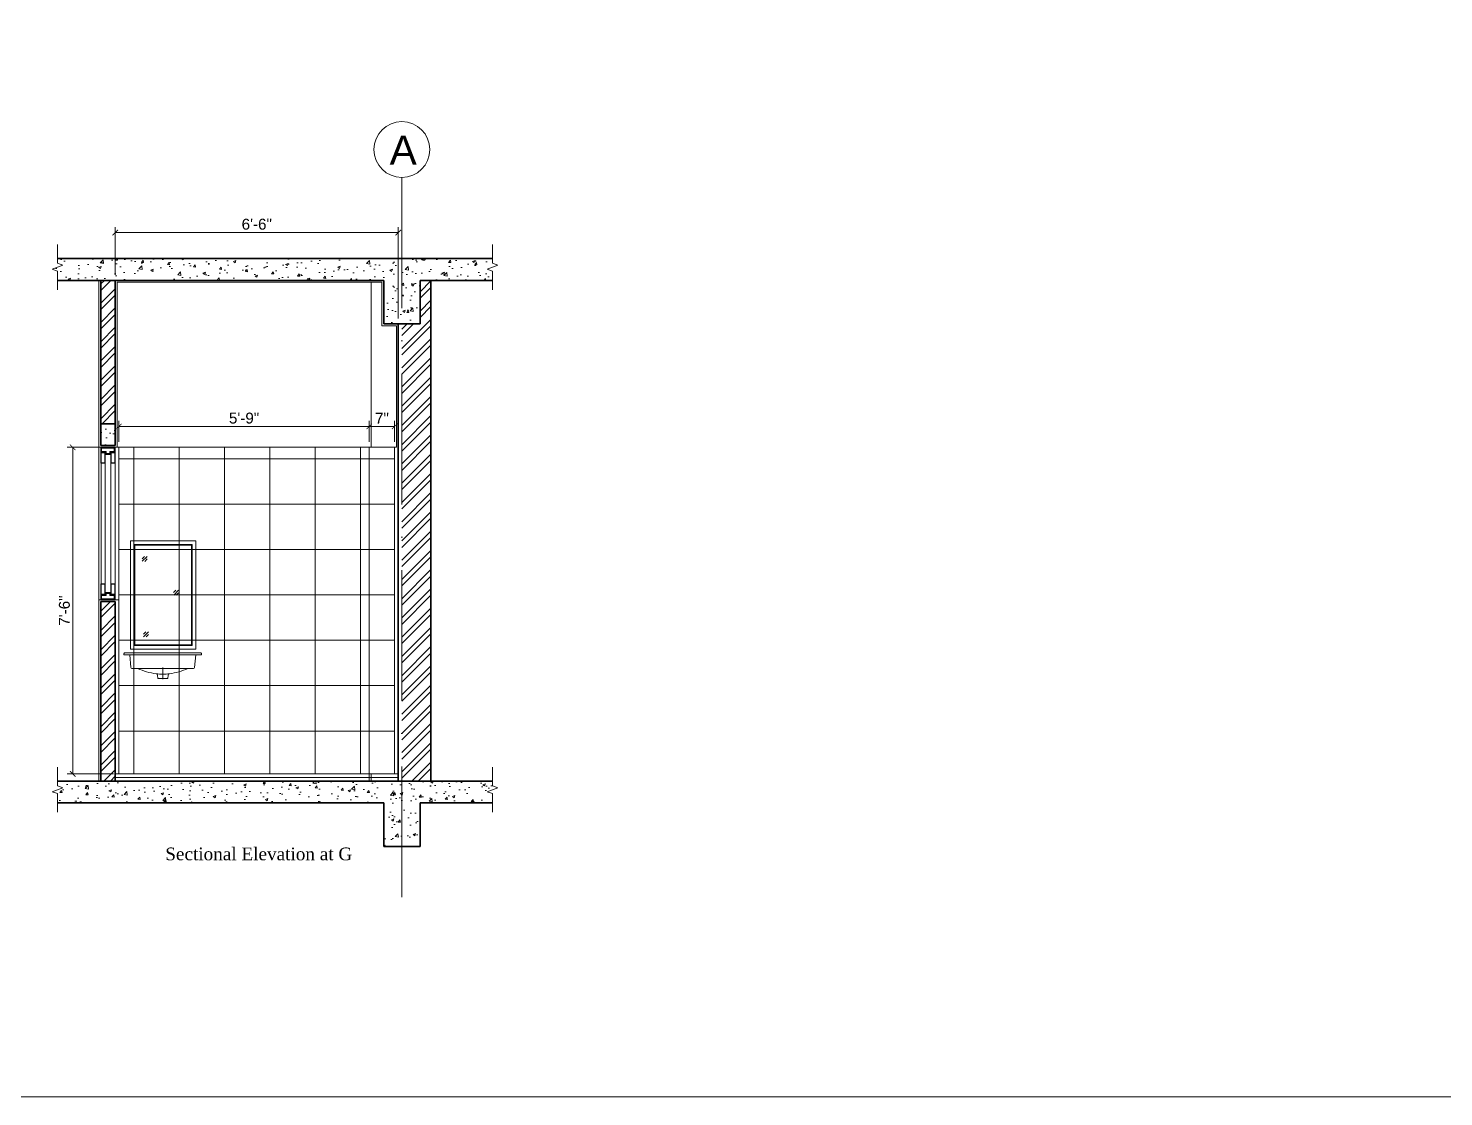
# Model space of a CAD drawing. Header units: inches. Extents: x 10755 to 33653, y -10992 to 10708.
# Drawn here: x 20687 to 21077, y 3565.6 to 3860 of the extents above; entities that cross this region are included whole.
import ezdxf

# ---------------------------------------------------------------- set-up
doc = ezdxf.new("R2010")
doc.units = ezdxf.units.IN
doc.header["$MEASUREMENT"] = 0
for name, pattern in [('ACAD_ISO10W100', [18, 12, -3, 0, -3]), ('AM_DIN_G_W050', [13.75, 9.75, -1.5, 1, -1.5]), ('HIDDEN', [0.375, 0.25, -0.125])]:
    doc.linetypes.add(name, pattern=pattern)
for name, color, linetype, lineweight in [('12-Dim', 4, 'Continuous', 20), ('beam in plan', 241, 'HIDDEN', 20), ('calico brown', 43, 'Continuous', 9), ('centerline', 9, 'ACAD_ISO10W100', 5), ('Dimention', 4, 'Continuous', 15), ('door', 15, 'Continuous', 18), ('fixtures', 141, 'Continuous', 20), ('hatch', 33, 'Continuous', 5), ('hatch 2', 8, 'Continuous', 13), ('hatch- rcc', 252, 'Continuous', 5), ('PLASTER', 50, 'Continuous', 9), ('Text', 150, 'Continuous', 18), ('wall', 1, 'Continuous', 35)]:
    doc.layers.add(name, color=color, linetype=linetype, lineweight=lineweight)
doc.layers.add('T-TEXT', color=230, linetype='Continuous')
doc.styles.add('ATTR', font='romans.shx', dxfattribs={"width": 0.8, "height": 0.7})
doc.styles.get("Standard").update_dxf_attribs({"font": 'arial.ttf'})
doc.styles.add('suren', font='times.ttf', dxfattribs={"height": 4})
doc.dimstyles.new('s3', dxfattribs={"dimscale": 3, "dimtxt": 1, "dimasz": 0.5, "dimexe": 0.5, "dimexo": 0.5, "dimgap": 0.25, "dimtad": 1, "dimzin": 3, "dimdsep": 46, "dimlunit": 4, "dimtxsty": 'Standard', "dimblk": 'ARCHTICK', "dimcen": 0, "dimclrd": 256, "dimclre": 256, "dimclrt": 6, "dimadec": 0, "dimazin": 0, "dimtfac": 0.5, "dimtix": 1, "dimtmove": 1, "dimatfit": 3, "dimfxl": 0.5, "dimfrac": 1, "dimtolj": 1, "dimtzin": 0, "dimarcsym": 1})
pattern_1 = [(45, (-6723.5938, -5896.172), (-2.6516504, 2.6516504), []), (45, (-6721.826, -5896.172), (-2.6516504, 2.6516504), [])]
pattern_2 = [(50, (-6723.594, -5896.172), (7.172602, -0.6275213), [0.75, -8.25]), (355, (-6723.594, -5896.172), (-1.3875133, 7.5219213), [0.6, -6.6]), (100.451444, (-6722.996, -5896.224), (5.7850885, 6.8944), [0.637402, -7.011421]), (46.1842, (-6723.594, -5894.172), (10.672413, -1.655193), [1.125, -12.375]), (96.63564, (-6722.704, -5894.31), (9.34662, 9.741186), [0.956103, -10.517138]), (351.18416, (-6723.594, -5894.172), (9.34662, 9.741186), [0.9, -9.9]), (21, (-6722.594, -5894.672), (5.9690705, -4.026189), [0.75, -8.25]), (326, (-6722.594, -5894.672), (2.4331533, 7.2515005), [0.6, -6.6]), (71.451445, (-6722.0964, -5895.0074), (8.402224, 3.2253115), [0.637402, -7.011421]), (37.5, (-6723.5938, -5896.1719), (0.12159855, 3.32893854), [0, -6.52, 0, -6.7, 0, -6.625]), (7.5, (-6723.5938, -5896.172), (2.6306954, 3.9441171), [0, -3.82, 0, -6.37, 0, -2.525]), (327.5, (-6725.8238, -5896.1719), (5.33822436, -0.2255487), [0, -2.5, 0, -7.8, 0, -10.35]), (317.5, (-6726.824, -5896.172), (5.8318617, 1.0010498), [0, -3.25, 0, -5.18, 0, -7.35])]

# ---------------------------------------------------------------- blocks, each defined once
blk = doc.blocks.new('frame')
at = {"layer": 'door'}
h = blk.add_hatch(color=256, dxfattribs=at)
h.paths.add_polyline_path([(2, 4.4), (0.75, 4.4), (0.75, 1.4), (2, 1.4)])
h.paths.add_polyline_path([(1.875, 1.525), (0.875, 1.525), (0.875, 4.275), (1.875, 4.275)], flags=16)
h.paths.add_polyline_path([(-0.75, 4.4), (-2, 4.4), (-2, 1.4), (-0.75, 1.4), (-0.75, 2)])
h.paths.add_polyline_path([(-0.875, 1.525), (-1.875, 1.525), (-1.875, 4.275), (-0.875, 4.275)], flags=16)
h = blk.add_hatch(color=256, dxfattribs=at)
h.paths.add_polyline_path([(0.75, 2), (-0.75, 2), (-0.75, 1.4), (-2, 1.4), (-2, 0), (-1.5, 0), (1.5, 0), (2, 0), (2, 1.4), (0.75, 1.4)])
h.paths.add_polyline_path([(0.5, 1.75), (0.5, 1.15), (1.75, 1.15), (1.75, 0.25), (1.5, 0.25), (-1.5, 0.25), (-1.75, 0.25), (-1.75, 1.15), (-0.5, 1.15), (-0.5, 1.75)], flags=16)
for points in [[(-0.75, 1.4), (-2, 1.4), (-2, 4.4), (-0.75, 4.4)], [(-0.875, 1.525), (-1.875, 1.525), (-1.875, 4.275), (-0.875, 4.275)], [(0.75, 1.4), (2, 1.4), (2, 4.4), (0.75, 4.4)], [(0.875, 1.525), (1.875, 1.525), (1.875, 4.275), (0.875, 4.275)], [(1.5, 0.25), (1.75, 0.25), (1.75, 1.15), (0.5, 1.15), (0.5, 1.75), (-0.5, 1.75), (-0.5, 1.15), (-1.75, 1.15), (-1.75, 0.25), (-1.5, 0.25)]]:
    blk.add_lwpolyline(points, close=True, dxfattribs=at)
blk.add_lwpolyline([(1.5, 0), (1.5, 0), (1.5, 0), (2, 0), (2, 1.4), (2, 1.4), (2, 1.4), (0.75, 1.4), (0.75, 2), (-0.75, 2), (-0.75, 1.4), (-2, 1.4), (-2, 1.4), (-2, 1.4), (-2, 0), (-1.5, 0), (-1.5, 0), (1.5, 0)], dxfattribs=at)
blk = doc.blocks.new('_ArchTick')
at = {"color": 0, "const_width": 0.15}
blk.add_lwpolyline([(-0.5, -0.5), (0.5, 0.5)], dxfattribs=at)
blk = doc.blocks.new('*D1978')
at = {"layer": 'Defpoints', "color": 0, "transparency": 16777216}
for p in [(6941.71, 6134.26), (6863.71, 6121.1), (6941.71, 6109.1)]:
    blk.add_point(p, dxfattribs=at)
at = {"layer": 'Dimention', "lineweight": -2, "transparency": 16777216}
for p, q in [((6863.71, 6122.6), (6863.71, 6135.76)), ((6941.71, 6110.6), (6941.71, 6135.76)), ((6863.71, 6134.26), (6941.71, 6134.26))]:
    blk.add_line(p, q, dxfattribs=at)
at = {"layer": 'Dimention', "lineweight": -2, "transparency": 16777216, "xscale": 1.5, "yscale": 1.5, "zscale": 1.5, "rotation": 180}
blk.add_blockref('_ArchTick', (6863.71, 6134.26), dxfattribs=at)
at = {"layer": 'Dimention', "lineweight": -2, "transparency": 16777216, "xscale": 1.5, "yscale": 1.5, "zscale": 1.5}
blk.add_blockref('_ArchTick', (6941.71, 6134.26), dxfattribs=at)
at = {"layer": 'Dimention', "color": 6, "transparency": 16777216, "insert": (6902.71, 6136.55), "char_height": 3, "attachment_point": 5}
blk.add_mtext('\\A1;6\'-6"', dxfattribs=at)
blk = doc.blocks.new('*D1979')
at = {"layer": 'Defpoints', "color": 0, "transparency": 16777216}
for p in [(6933.71, 6080.85), (6864.71, 6075.1), (6933.71, 6075.1)]:
    blk.add_point(p, dxfattribs=at)
at = {"layer": 'Dimention', "lineweight": -2, "transparency": 16777216}
for p, q in [((6864.71, 6076.6), (6864.71, 6082.35)), ((6864.71, 6080.85), (6933.71, 6080.85)), ((6933.71, 6076.6), (6933.71, 6082.35))]:
    blk.add_line(p, q, dxfattribs=at)
at = {"layer": 'Dimention', "lineweight": -2, "transparency": 16777216, "xscale": 1.5, "yscale": 1.5, "zscale": 1.5, "rotation": 180}
blk.add_blockref('_ArchTick', (6864.71, 6080.85), dxfattribs=at)
at = {"layer": 'Dimention', "lineweight": -2, "transparency": 16777216, "xscale": 1.5, "yscale": 1.5, "zscale": 1.5}
blk.add_blockref('_ArchTick', (6933.71, 6080.85), dxfattribs=at)
at = {"layer": 'Dimention', "color": 6, "transparency": 16777216, "insert": (6899.21, 6083.13), "char_height": 3, "attachment_point": 5}
blk.add_mtext('\\A1;5\'-9"', dxfattribs=at)
blk = doc.blocks.new('*D1980')
at = {"layer": 'Defpoints', "color": 0, "transparency": 16777216}
for p in [(6940.71, 6080.85), (6933.71, 6075.1), (6940.71, 6075.1)]:
    blk.add_point(p, dxfattribs=at)
at = {"layer": 'Dimention', "lineweight": -2, "transparency": 16777216}
for p, q in [((6933.71, 6076.6), (6933.71, 6082.35)), ((6933.71, 6080.85), (6940.71, 6080.85)), ((6940.71, 6076.6), (6940.71, 6082.35))]:
    blk.add_line(p, q, dxfattribs=at)
at = {"layer": 'Dimention', "lineweight": -2, "transparency": 16777216, "xscale": 1.5, "yscale": 1.5, "zscale": 1.5, "rotation": 180}
blk.add_blockref('_ArchTick', (6933.71, 6080.85), dxfattribs=at)
at = {"layer": 'Dimention', "lineweight": -2, "transparency": 16777216, "xscale": 1.5, "yscale": 1.5, "zscale": 1.5}
blk.add_blockref('_ArchTick', (6940.71, 6080.85), dxfattribs=at)
at = {"layer": 'Dimention', "color": 6, "transparency": 16777216, "insert": (6937.21, 6083.1), "char_height": 3, "attachment_point": 5}
blk.add_mtext('\\A1;7"', dxfattribs=at)
blk = doc.blocks.new('*D1981')
at = {"layer": 'Defpoints', "color": 0, "transparency": 16777216}
for p in [(6864.71, 6075.1), (6851.99, 5985.1), (6864.71, 5985.1)]:
    blk.add_point(p, dxfattribs=at)
at = {"layer": 'Dimention', "lineweight": -2, "transparency": 16777216}
for p, q in [((6863.21, 6075.1), (6850.49, 6075.1)), ((6851.99, 6075.1), (6851.99, 5985.1)), ((6863.21, 5985.1), (6850.49, 5985.1))]:
    blk.add_line(p, q, dxfattribs=at)
at = {"layer": 'Dimention', "lineweight": -2, "transparency": 16777216, "xscale": 1.5, "yscale": 1.5, "zscale": 1.5}
for p, rotation in [((6851.99, 6075.1), 90), ((6851.99, 5985.1), 270)]:
    blk.add_blockref('_ArchTick', p, dxfattribs=dict(at, rotation=rotation))
at = {"layer": 'Dimention', "color": 6, "transparency": 16777216, "insert": (6849.71, 6030.1), "char_height": 3, "attachment_point": 5, "rotation": 90}
blk.add_mtext('\\A1;7\'-6"', dxfattribs=at)
blk = doc.blocks.new('A$C51BE29FE')
for p, q in [((0, 0), (462.4, 0)), ((54.7, -95), (407.7, -95))]:
    blk.add_line(p, q)
at = {"color": 4, "linetype": 'AM_DIN_G_W050', "ltscale": 2}
blk.add_line((231.2, -89.7), (231.2, -170.9), dxfattribs=at)
blk.add_lwpolyline([(462.4, 0), (503.7, 0), (503.7, 8, 0.414214), (496.7, 15), (-34.3, 15, 0.414214), (-41.3, 8), (-41.3, 0), (0, 0), (7.8, -88.6, 0.388879), (14.7, -95), (54.7, -95, 0.08326), (184.8, -132.4, -0.381335), (193.7, -142.3), (195.7, -165), (266.7, -165), (268.7, -142.3, -0.381335), (277.6, -132.4, 0.08326), (407.7, -95), (447.7, -95, 0.388879), (454.6, -88.6)], format="xyb", close=True)
for start, end in [(263.49438, 270), (270, 276.50562)]:
    blk.add_arc((231.2, 274.2), 409.2, start, end)
blk = doc.blocks.new('A$C73A77BFC')
at = {"layer": 'door'}
h = blk.add_hatch(color=256, dxfattribs=at)
h.paths.add_polyline_path([(290.999, 176.925), (289.499, 176.925), (289.499, 177.525), (288.249, 177.525), (288.249, 178.925), (288.749, 178.925), (291.749, 178.925), (292.249, 178.925), (292.249, 177.525), (290.999, 177.525)])
h.paths.add_polyline_path([(290.749, 177.175), (290.749, 177.775), (291.999, 177.775), (291.999, 178.675), (291.749, 178.675), (288.749, 178.675), (288.499, 178.675), (288.499, 177.775), (289.749, 177.775), (289.749, 177.175)], flags=16)
h = blk.add_hatch(color=256, dxfattribs=at)
h.paths.add_polyline_path([(292.249, 174.525), (290.999, 174.525), (290.999, 177.525), (292.249, 177.525)])
h.paths.add_polyline_path([(292.124, 177.4), (291.124, 177.4), (291.124, 174.65), (292.124, 174.65)], flags=16)
h.paths.add_polyline_path([(289.499, 174.525), (288.249, 174.525), (288.249, 177.525), (289.499, 177.525), (289.499, 176.925)])
h.paths.add_polyline_path([(289.374, 177.4), (288.374, 177.4), (288.374, 174.65), (289.374, 174.65)], flags=16)
h = blk.add_hatch(color=256, dxfattribs=at)
h.paths.add_polyline_path([(292.249, 141.325), (290.999, 141.325), (290.999, 138.325), (292.249, 138.325)])
h.paths.add_polyline_path([(292.124, 138.45), (291.124, 138.45), (291.124, 141.2), (292.124, 141.2)], flags=16)
h.paths.add_polyline_path([(289.499, 141.325), (288.249, 141.325), (288.249, 138.325), (289.499, 138.325), (289.499, 138.925)])
h.paths.add_polyline_path([(289.374, 138.45), (288.374, 138.45), (288.374, 141.2), (289.374, 141.2)], flags=16)
h = blk.add_hatch(color=256, dxfattribs=at)
h.paths.add_polyline_path([(290.999, 138.925), (289.499, 138.925), (289.499, 138.325), (288.249, 138.325), (288.249, 136.925), (288.749, 136.925), (291.749, 136.925), (292.249, 136.925), (292.249, 138.325), (290.999, 138.325)])
h.paths.add_polyline_path([(290.749, 138.675), (290.749, 138.075), (291.999, 138.075), (291.999, 137.175), (291.749, 137.175), (288.749, 137.175), (288.499, 137.175), (288.499, 138.075), (289.749, 138.075), (289.749, 138.675)], flags=16)
at = {"layer": 'hatch'}
h = blk.add_hatch(dxfattribs=at)
h.set_pattern_fill('ANSI37', color=256, scale=100, angle=45)
h.set_pattern_definition([(90, (-6571.457, -5896.172), (-12.5, 3e-15), []), (180, (-6571.457, -5896.172), (-3e-15, -12.5), [])])
h.paths.add_polyline_path([(369.249, 178.925), (293.25, 178.925), (293.25, 88.925), (369.249, 88.925)])
at = {"layer": 'hatch 2', "linetype": 'Continuous', "ltscale": 30}
h = blk.add_hatch(dxfattribs=at)
h.set_pattern_fill('ANSI32', color=256, scale=10, style=0)
h.set_pattern_definition(pattern_1)
h.paths.add_polyline_path([(292.249, 224.925), (288.249, 224.925), (288.249, 185.425), (292.249, 185.425)])
h = blk.add_hatch(dxfattribs=at)
h.set_pattern_fill('ANSI32', color=256, scale=10, style=0)
h.set_pattern_definition(pattern_1)
h.paths.add_polyline_path([(379.249, 224.925), (376.249, 224.925), (376.249, 212.925), (371.249, 212.925), (371.249, 86.925), (379.249, 86.925)])
h = blk.add_hatch(dxfattribs=at)
h.set_pattern_fill('ANSI32', color=256, scale=10, style=0)
h.set_pattern_definition(pattern_1)
h.paths.add_polyline_path([(292.249, 136.425), (288.249, 136.425), (288.249, 86.925), (292.249, 86.925)])
at = {"layer": 'hatch- rcc'}
h = blk.add_hatch(dxfattribs=at)
h.set_pattern_fill('AR-CONC', color=256, style=0)
h.set_pattern_definition(pattern_2)
h.paths.add_polyline_path([(276.364, 227.495), (274.88, 228.035), (277.848, 229.115), (276.364, 229.655), (276.364, 230.925), (371.249, 230.925), (371.249, 212.925), (366.249, 212.925), (366.249, 224.925), (276.364, 224.925)])
h = blk.add_hatch(dxfattribs=at)
h.set_pattern_fill('AR-CONC', color=256, style=0)
h.set_pattern_definition(pattern_2)
h.paths.add_polyline_path([(371.249, 230.925), (371.249, 212.925), (376.249, 212.925), (376.249, 224.925), (396.21, 224.925), (396.21, 227.495), (394.726, 228.035), (397.693, 229.115), (396.21, 229.655), (396.21, 230.925)])
h = blk.add_hatch(dxfattribs=at)
h.set_pattern_fill('AR-CONC', color=256, style=0)
h.set_pattern_definition(pattern_2)
h.paths.add_polyline_path([(288.249, 179.425), (292.249, 179.425), (292.249, 185.425), (288.249, 185.425)])
h = blk.add_hatch(dxfattribs=at)
h.set_pattern_fill('AR-CONC', color=256, style=0)
h.set_pattern_definition(pattern_2)
h.paths.add_polyline_path([(276.364, 86.925), (276.364, 85.655), (277.848, 85.115), (274.88, 84.035), (276.364, 83.495), (276.364, 80.925), (366.249, 80.925), (366.249, 68.925), (371.249, 68.925), (371.249, 86.925)])
h = blk.add_hatch(dxfattribs=at)
h.set_pattern_fill('AR-CONC', color=256, style=0)
h.set_pattern_definition(pattern_2)
h.paths.add_polyline_path([(371.249, 86.925), (371.249, 68.925), (376.249, 68.925), (376.249, 80.925), (396.21, 80.925), (396.21, 83.495), (394.726, 84.035), (397.693, 85.115), (396.21, 85.655), (396.21, 86.925)])
at = {"layer": '12-Dim', "linetype": 'Continuous'}
for points in [[(276.364, 234.814), (276.364, 229.655), (277.848, 229.115), (274.88, 228.035), (276.364, 227.495), (276.364, 222.354)], [(396.21, 234.814), (396.21, 229.655), (397.693, 229.115), (394.726, 228.035), (396.21, 227.495), (396.21, 222.354)], [(276.364, 90.814), (276.364, 85.655), (277.848, 85.115), (274.88, 84.035), (276.364, 83.495), (276.364, 78.354)], [(396.21, 90.814), (396.21, 85.655), (397.693, 85.115), (394.726, 84.035), (396.21, 83.495), (396.21, 78.354)]]:
    blk.add_lwpolyline(points, dxfattribs=at)
at = {"layer": 'calico brown'}
blk.add_line((322.25, 178.925), (369.249, 178.925), dxfattribs=at)
blk.add_lwpolyline([(369.249, 178.925), (293.25, 178.925), (293.25, 88.925), (369.249, 88.925)], close=True, dxfattribs=at)
at = {"layer": 'centerline', "ltscale": 3}
blk.add_line((371.249, 253.259), (371.249, 52.685), dxfattribs=at)
at = {"layer": 'centerline', "linetype": 'Continuous'}
blk.add_circle((371.249, 260.956), 7.697, dxfattribs=at)
at = {"layer": 'Dimention'}
for p, q in [((299.668, 148.208), (300.322, 148.862)), ((299.686, 147.519), (301.048, 148.881)), ((300.375, 147.501), (301.029, 148.155)), ((308.339, 138.884), (308.993, 139.538)), ((308.358, 138.195), (309.719, 139.557)), ((309.046, 138.177), (309.7, 138.831)), ((300.037, 127.429), (300.691, 128.083)), ((300.056, 126.741), (301.418, 128.102)), ((300.745, 126.722), (301.399, 127.376))]:
    blk.add_line(p, q, dxfattribs=at)
blk.add_lwpolyline([(0, 655.312), (1225.606, 655.312), (1225.606, 0), (0, 0)], close=True, dxfattribs=at)
at = {"layer": 'door'}
for p, q in [((288.374, 174.65), (288.374, 141.325)), ((289.499, 174.525), (289.499, 141.325)), ((290.999, 174.525), (290.999, 141.325)), ((292.249, 174.525), (292.249, 141.325))]:
    blk.add_line(p, q, dxfattribs=at)
for points in [[(292.249, 174.525), (292.249, 178.925), (288.249, 178.925)], [(288.249, 178.925), (288.249, 174.525)], [(288.249, 174.525), (289.499, 174.525), (289.499, 177.525)], [(289.499, 177.525), (288.249, 177.525), (288.249, 177.525)], [(288.749, 178.925), (288.749, 178.925)], [(290.999, 176.925), (289.499, 176.925)], [(292.249, 174.525), (290.999, 174.525), (290.999, 177.525)], [(290.999, 177.525), (292.249, 177.525), (292.249, 177.525)], [(291.749, 178.925), (291.749, 178.925)], [(288.249, 141.325), (289.499, 141.325), (289.499, 138.325)], [(292.249, 141.325), (292.249, 136.925), (288.249, 136.925)], [(288.249, 136.925), (288.249, 141.325)], [(292.249, 141.325), (290.999, 141.325), (290.999, 138.325)], [(289.499, 138.325), (288.249, 138.325), (288.249, 138.325)], [(288.749, 136.925), (288.749, 136.925)], [(290.999, 138.925), (289.499, 138.925)], [(290.999, 138.325), (292.249, 138.325), (292.249, 138.325)], [(291.749, 136.925), (291.749, 136.925)]]:
    blk.add_lwpolyline(points, dxfattribs=at)
for points in [[(289.374, 177.4), (288.374, 177.4), (288.374, 174.65), (289.374, 174.65)], [(288.499, 177.775), (289.749, 177.775), (289.749, 177.175), (290.749, 177.175), (290.749, 177.775), (291.999, 177.775), (291.999, 178.675), (288.499, 178.675)], [(291.124, 177.4), (292.124, 177.4), (292.124, 174.65), (291.124, 174.65)], [(289.374, 138.45), (288.374, 138.45), (288.374, 141.2), (289.374, 141.2)], [(291.124, 138.45), (292.124, 138.45), (292.124, 141.2), (291.124, 141.2)], [(288.499, 138.075), (289.749, 138.075), (289.749, 138.675), (290.749, 138.675), (290.749, 138.075), (291.999, 138.075), (291.999, 137.175), (288.499, 137.175)]]:
    blk.add_lwpolyline(points, close=True, dxfattribs=at)
at = {"layer": 'fixtures', "ltscale": 25}
for points in [[(314.427, 123.325), (296.437, 123.325), (296.437, 153.121), (314.427, 153.121)], [(313.427, 124.325), (297.437, 124.325), (297.437, 152.121), (313.427, 152.121)], [(313.227, 124.525), (297.637, 124.525), (297.637, 151.921), (313.227, 151.921)]]:
    blk.add_lwpolyline(points, close=True, dxfattribs=at)
at = {"layer": 'PLASTER', "linetype": 'Continuous', "ltscale": 30}
for p, q in [((287.749, 178.925), (287.749, 224.925)), ((292.749, 178.925), (292.749, 224.425)), ((292.749, 224.425), (365.749, 224.425)), ((362.749, 224.425), (362.749, 178.925)), ((365.749, 212.425), (365.749, 224.425)), ((365.749, 212.425), (369.749, 212.425)), ((369.749, 212.425), (369.749, 178.925)), ((287.749, 178.925), (292.749, 178.925)), ((287.749, 136.925), (287.749, 178.925)), ((293.25, 178.925), (292.749, 178.925)), ((293.25, 178.925), (293.25, 88.925)), ((362.249, 178.925), (362.249, 86.925)), ((369.249, 178.925), (369.249, 88.925)), ((369.249, 178.925), (369.749, 178.925)), ((287.749, 136.925), (293.25, 136.925)), ((287.749, 86.925), (287.749, 136.925)), ((292.249, 88.925), (370.249, 88.925)), ((292.249, 87.925), (370.249, 87.925)), ((362.749, 88.925), (362.749, 86.925))]:
    blk.add_line(p, q, dxfattribs=at)
at = {"layer": 'wall', "linetype": 'Continuous', "ltscale": 30}
for p, q in [((276.364, 230.925), (396.21, 230.925)), ((276.364, 224.925), (366.249, 224.925)), ((288.249, 179.425), (288.249, 224.925)), ((292.249, 179.425), (292.249, 224.925)), ((366.249, 212.925), (366.249, 224.925)), ((376.249, 224.925), (396.21, 224.925)), ((376.249, 212.925), (376.249, 224.925)), ((379.249, 224.925), (379.249, 86.925)), ((366.249, 212.925), (376.249, 212.925)), ((370.249, 212.925), (370.249, 86.925)), ((288.249, 185.425), (292.249, 185.425)), ((288.249, 179.425), (292.249, 179.425)), ((288.249, 136.425), (292.249, 136.425)), ((288.249, 86.925), (288.249, 136.425)), ((292.249, 86.925), (292.249, 136.425)), ((276.364, 86.925), (396.21, 86.925)), ((276.364, 80.925), (366.249, 80.925)), ((366.249, 68.925), (366.249, 80.925)), ((376.249, 80.925), (396.21, 80.925)), ((376.249, 68.925), (376.249, 80.925)), ((366.249, 68.925), (376.249, 68.925))]:
    blk.add_line(p, q, dxfattribs=at)
at = {"layer": 'door', "xscale": -1, "rotation": 180}
blk.add_blockref('frame', (290.249, 178.925), dxfattribs=at)
at = {"layer": 'door'}
blk.add_blockref('frame', (290.249, 136.925), dxfattribs=at)
at = {"layer": 'fixtures', "ltscale": 25, "xscale": -0.03926605504602776, "yscale": 0.03926605504602776, "zscale": 0.03926605504602776}
blk.add_blockref('A$C51BE29FE', (314.427, 121.736), dxfattribs=at)
at = {"style": 'ATTR', "width": 0.8, "flags": 9}
blk.add_attdef('ESTCODE', (115.095, 879.654), '', height=0.626, rotation=180, dxfattribs=at)
at = {"style": 'ATTR', "text_generation_flag": 4, "width": 0.8, "flags": 9}
blk.add_attdef('ESTCODE', (115.095, 835.661), '', height=0.626, rotation=180, dxfattribs=at)
at = {"layer": 'T-TEXT', "ltscale": 100, "insert": (367.879, 256.822), "char_height": 8, "width": 12.94397, "attachment_point": 7, "style": 'suren'}
blk.add_mtext('{\\fArial|b0|i0|c0|p34;A}', dxfattribs=at)
at = {"layer": 'Text', "ltscale": 50, "insert": (357.57, 65.088), "char_height": 3.49999, "width": 66.60799, "attachment_point": 9}
blk.add_mtext('{\\fTimes New Roman|b0|i0|c0|p18;Sectional Elevation at G}', dxfattribs=at)
at = {"layer": 'Dimention'}
for base, p1, p2, picture, middle in [((370.249, 238.092), (292.249, 224.925), (370.249, 212.925), '*D1978', (331.249, 240.374)), ((362.249, 184.679), (293.25, 178.925), (362.249, 178.925), '*D1979', (327.749, 186.96)), ((369.249, 184.679), (362.249, 178.925), (369.249, 178.925), '*D1980', (365.749, 186.929))]:
    dim = blk.add_linear_dim(base=base, p1=p1, p2=p2, dimstyle='s3', dxfattribs=at)
    dim.commit()
    dim.dimension.update_dxf_attribs({"geometry": picture, "text_midpoint": middle, "insert": (-6571.457, -5896.172)})
dim = blk.add_linear_dim(base=(280.536, 88.925), p1=(293.25, 178.925), p2=(293.25, 88.925), angle=90, dimstyle='s3', dxfattribs=at)
dim.commit()
dim.dimension.update_dxf_attribs({"geometry": '*D1981', "text_midpoint": (278.254, 133.925), "insert": (-6571.457, -5896.172)})

msp = doc.modelspace()

# ---------------------------------------------------------------- block references
at = {"layer": 'beam in plan'}
msp.add_blockref('A$C73A77BFC', (20418.68, 3565.584), dxfattribs=at)

doc.saveas('drawing.dxf')
